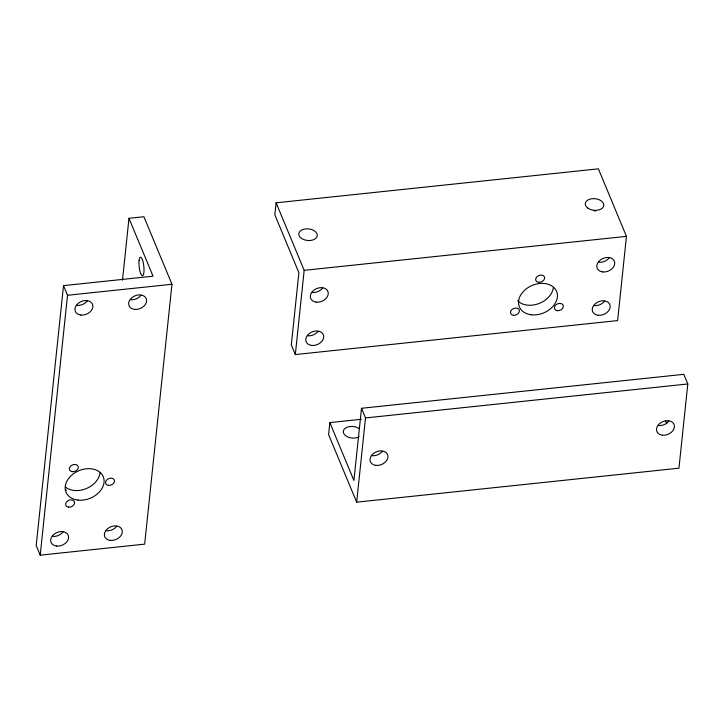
<?xml version="1.0" encoding="UTF-8"?>
<svg xmlns="http://www.w3.org/2000/svg" width="724" height="724" viewBox="0 0 724 724"><rect width="100%" height="100%" fill="white"/><g stroke="black" fill="none" stroke-linecap="round" stroke-linejoin="round"><path stroke-width="1.09" d="M128.981 218.313L153.045 276.197L63.513 285.627L36.2 545.516L40.209 555.163L144.655 544.149L171.968 284.27L143.904 216.738L128.981 218.313L122.483 280.188M40.209 555.163L67.522 295.274L63.513 285.627M276.106 202.801L274.839 214.838L298.894 272.722L291.31 344.914L295.32 354.561L617.608 320.596L626.459 236.368L598.395 168.837L276.106 202.801L304.171 270.333L295.32 354.561M329.854 422.599L328.596 434.626L356.661 502.157L678.949 468.193L687.8 383.973L683.791 374.326L361.502 408.291L353.909 480.483L329.854 422.599L361.303 419.287M356.661 502.157L365.511 417.938L361.502 408.291M67.522 295.274L171.968 284.27M304.171 270.333L626.459 236.368M365.511 417.938L687.8 383.973M665.465 420.671L666.75 423.775M116.709 526.321A9.303 6.869 -22.6 0 1 106.283 530.746M140.99 295.311A9.303 6.869 -22.6 0 1 130.564 299.736M87.278 300.967A9.303 6.869 -22.6 0 1 76.853 305.392M62.997 531.977A9.303 6.869 -22.6 0 1 52.571 536.403M100.039 472.763A20.154 14.887 -22.6 0 1 86.545 488.474A20.154 14.887 -22.6 0 1 65.757 487.315M65.305 490.492A4.652 3.439 -22.6 0 1 66.472 490.248M359.131 436.825A9.303 5.819 6 0 1 346.027 436.002A9.303 5.819 6 0 1 346.018 427.748A9.303 5.819 6 0 1 359.122 428.572M668.831 421.115A9.303 6.869 -22.6 0 1 658.406 425.54M382.353 451.305A9.303 6.869 -22.6 0 1 371.928 455.731M322.66 288.062A9.303 6.869 -22.6 0 1 312.234 292.487M609.137 257.871A9.303 6.869 -22.6 0 1 598.712 262.296M318.108 331.375A9.303 6.869 -22.6 0 1 307.682 335.8M604.585 301.184A9.303 6.869 -22.6 0 1 594.16 305.609M553.371 287.446A20.154 14.887 -22.6 0 1 538.656 303.646A20.154 14.887 -22.6 0 1 517.588 300.641M594.06 210.765A9.303 5.819 6 0 1 595.653 211.037M110.292 540.394A9.303 6.869 -22.6 0 0 122.193 530.393A9.303 6.869 -22.6 0 0 107.55 528.737A9.303 6.869 -22.6 0 0 110.292 540.394M80.862 315.04A9.303 6.869 -22.6 0 0 92.753 305.048A9.303 6.869 -22.6 0 0 78.12 303.392A9.303 6.869 -22.6 0 0 80.862 315.04M56.581 546.05A9.303 6.869 -22.6 0 0 68.472 536.059A9.303 6.869 -22.6 0 0 53.838 534.403A9.303 6.869 -22.6 0 0 56.581 546.05M139.089 260.721A9.303 2.335 84 0 0 142.049 275.663A9.303 2.335 84 0 0 143.361 263.156A9.303 2.335 84 0 0 139.089 260.721M78.038 500.094A20.154 14.887 -22.6 0 0 103.813 478.428A20.154 14.887 -22.6 0 0 72.092 474.835A20.154 14.887 -22.6 0 0 78.038 500.094M72.3 471.686A4.652 3.439 -22.6 0 0 78.246 466.69A4.652 3.439 -22.6 0 0 70.934 465.858A4.652 3.439 -22.6 0 0 72.3 471.686M68.581 507.117A4.652 3.439 -22.6 0 0 74.527 502.112A4.652 3.439 -22.6 0 0 67.205 501.289A4.652 3.439 -22.6 0 0 68.581 507.117M108.491 485.388A4.652 3.439 -22.6 0 0 114.437 480.392A4.652 3.439 -22.6 0 0 107.116 479.56A4.652 3.439 -22.6 0 0 108.491 485.388M134.573 309.383A9.303 6.869 -22.6 0 0 146.474 299.383A9.303 6.869 -22.6 0 0 131.831 297.727A9.303 6.869 -22.6 0 0 134.573 309.383M375.937 465.378A9.303 6.869 -22.6 0 0 387.829 455.378A9.303 6.869 -22.6 0 0 373.195 453.722A9.303 6.869 -22.6 0 0 375.937 465.378M662.415 435.187A9.303 6.869 -22.6 0 0 674.316 425.187A9.303 6.869 -22.6 0 0 659.673 423.531A9.303 6.869 -22.6 0 0 662.415 435.187M301.492 238.395A9.303 5.819 6 0 0 316.994 236.757A9.303 5.819 6 0 0 305.637 228.893A9.303 5.819 6 0 0 301.492 238.395M587.969 208.204A9.303 5.819 6 0 0 603.481 206.566A9.303 5.819 6 0 0 592.114 198.702A9.303 5.819 6 0 0 587.969 208.204M602.721 271.943A9.303 6.869 -22.6 0 0 614.613 261.943A9.303 6.869 -22.6 0 0 599.979 260.287A9.303 6.869 -22.6 0 0 602.721 271.943M311.691 345.448A9.303 6.869 -22.6 0 0 323.583 335.456A9.303 6.869 -22.6 0 0 308.949 333.791A9.303 6.869 -22.6 0 0 311.691 345.448M598.169 315.257A9.303 6.869 -22.6 0 0 610.061 305.266A9.303 6.869 -22.6 0 0 595.427 303.6A9.303 6.869 -22.6 0 0 598.169 315.257M531.38 314.777A20.154 14.887 -22.6 0 0 557.145 293.12A20.154 14.887 -22.6 0 0 525.434 289.528A20.154 14.887 -22.6 0 0 531.38 314.777M513.416 315.293A4.652 3.439 -22.6 0 0 519.361 310.297A4.652 3.439 -22.6 0 0 512.049 309.465A4.652 3.439 -22.6 0 0 513.416 315.293M557.353 310.659A4.652 3.439 -22.6 0 0 563.299 305.664A4.652 3.439 -22.6 0 0 555.978 304.831A4.652 3.439 -22.6 0 0 557.353 310.659M538.611 282.297A4.652 3.439 -22.6 0 0 544.557 277.301A4.652 3.439 -22.6 0 0 537.235 276.468A4.652 3.439 -22.6 0 0 538.611 282.297M316.243 302.134A9.303 6.869 -22.6 0 0 328.135 292.134A9.303 6.869 -22.6 0 0 313.501 290.478A9.303 6.869 -22.6 0 0 316.243 302.134"/></g></svg>
